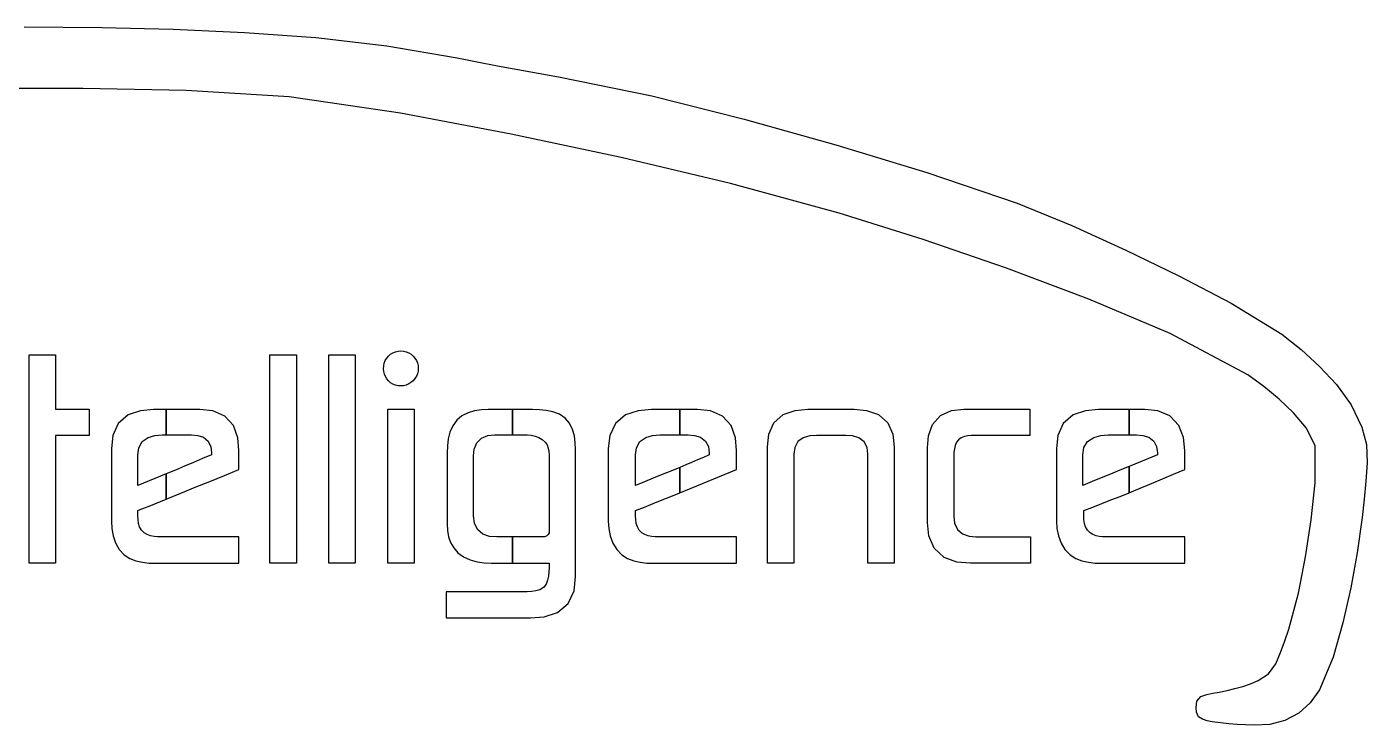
# Model space of a CAD drawing. Extents: x 2.5 to 33.5, y 2.5 to 11.2.
# Drawn here: x 22.26 to 33.5, y 2.5 to 8.36 of the extents above; entities that cross this region are included whole.
import ezdxf

# ---------------------------------------------------------------- set-up
doc = ezdxf.new("R2010")
doc.units = 0
doc.layers.get('0').update_dxf_attribs({"linetype": 'CONTINUOUS'})

msp = doc.modelspace()

# ---------------------------------------------------------------- linework, layer by layer
at = {"color": 7}
for points in [[(22.240737, 8.356981), (22.892154, 8.352369), (23.49073, 8.337374), (24.08887, 8.310179), (24.685998, 8.266206), (25.280906, 8.198765), (25.871072, 8.09827), (26.040389, 8.063969), (26.209922, 8.030728), (26.379646, 7.998492), (26.549597, 7.967482), (26.719968, 7.938854), (27.501766, 7.777831), (28.27581, 7.582227), (29.045037, 7.36843), (29.809219, 7.13726), (30.564532, 6.878795), (31.023142, 6.690723), (31.474785, 6.486431), (31.920771, 6.270047), (32.359953, 6.040199), (32.782645, 5.781886), (32.945273, 5.651536), (33.099046, 5.510869), (33.240655, 5.358013), (33.363823, 5.190054), (33.454592, 5.002943), (33.493158, 4.855168), (33.498969, 4.70257), (33.488039, 4.550048), (33.472475, 4.397912), (33.455533, 4.245922), (33.414863, 3.949318), (33.36145, 3.654736), (33.295259, 3.36277), (33.212886, 3.074978), (33.098298, 2.798899), (33.02218, 2.691917), (32.924976, 2.603821), (32.808915, 2.542763), (32.681583, 2.510997), (32.550421, 2.503951), (32.479942, 2.506548), (32.409535, 2.510676), (32.339224, 2.516153), (32.269051, 2.523185), (32.199205, 2.53289), (32.199203, 2.532891), (32.199203, 2.532891), (32.199203, 2.532891), (32.199203, 2.532891), (32.199203, 2.532891)], [(32.199203, 2.532891), (32.158723, 2.54105), (32.119253, 2.553051), (32.084837, 2.575259), (32.067404, 2.612111), (32.064152, 2.653217), (32.070094, 2.705311), (32.104194, 2.743593), (32.153696, 2.761179), (32.20519, 2.772148), (32.257083, 2.781074), (32.324287, 2.794188), (32.390781, 2.81053), (32.456571, 2.829517), (32.521464, 2.851354), (32.584707, 2.87754), (32.672129, 2.933179), (32.732127, 3.017533), (32.773545, 3.112932), (32.809087, 3.210714), (32.842696, 3.309181), (32.92306, 3.610278), (32.982989, 3.916211), (33.03005, 4.224387), (33.063224, 4.53435), (33.063046, 4.845421), (32.990145, 4.994116), (32.882469, 5.121266), (32.761263, 5.235737), (32.632239, 5.341361), (32.497794, 5.440011), (31.846719, 5.786355), (31.166879, 6.074131), (30.47625, 6.335063), (29.778219, 6.575533), (29.073724, 6.796335), (28.163242, 7.043043), (27.245425, 7.261067), (26.32292, 7.458349), (25.395957, 7.633466), (24.462677, 7.769999), (23.599342, 7.82206), (22.734506, 7.840545), (21.869465, 7.840421)], [(25.545464, 5.494307), (25.543737, 5.471383), (25.538343, 5.449038), (25.529248, 5.427926), (25.516819, 5.408583), (25.501676, 5.391275), (25.48437, 5.376133), (25.465031, 5.363705), (25.443919, 5.354609), (25.421573, 5.349214), (25.398644, 5.347487), (25.375955, 5.349078), (25.353769, 5.354065), (25.332675, 5.362542), (25.313187, 5.374258), (25.295613, 5.3887), (25.281171, 5.406273), (25.269454, 5.425765), (25.260978, 5.446861), (25.255991, 5.469046), (25.2544, 5.491731), (25.255934, 5.514913), (25.260793, 5.537629), (25.269175, 5.559293), (25.280935, 5.579329), (25.295613, 5.597338), (25.31263, 5.612875), (25.331961, 5.625404), (25.353191, 5.634347), (25.375653, 5.63951), (25.398644, 5.641126), (25.421639, 5.639509), (25.444095, 5.634348), (25.465328, 5.625404), (25.484658, 5.612875), (25.501676, 5.597338), (25.517213, 5.58032), (25.529743, 5.560989), (25.538686, 5.539759), (25.543848, 5.517297), (25.545464, 5.494307)], [(22.786758, 4.932785), (22.730606, 4.932785), (22.674455, 4.932785), (22.618303, 4.932785), (22.562154, 4.932785), (22.505998, 4.932785), (22.505998, 4.718481), (22.505998, 4.504177), (22.505998, 4.289868), (22.505998, 4.075567), (22.505998, 3.861259), (22.461694, 3.861259), (22.417388, 3.861259), (22.373086, 3.861259), (22.328785, 3.861259), (22.28448, 3.861259), (22.28448, 4.210534), (22.28448, 4.559808), (22.28448, 4.909085), (22.28448, 5.258365), (22.28448, 5.607641), (22.328783, 5.607641), (22.37309, 5.607641), (22.417392, 5.607641), (22.461692, 5.607641), (22.505998, 5.607641), (22.505998, 5.516459), (22.505998, 5.425277), (22.505998, 5.334095), (22.505998, 5.242909), (22.505998, 5.151727), (22.562149, 5.151727), (22.618301, 5.151727), (22.674452, 5.151727), (22.730602, 5.151727), (22.786758, 5.151727), (22.786758, 5.107939), (22.786758, 5.064148), (22.786758, 5.020361), (22.786758, 4.976575), (22.786758, 4.932785)], [(24.523361, 3.861259), (24.479057, 3.861259), (24.434751, 3.861259), (24.390449, 3.861259), (24.346148, 3.861259), (24.301843, 3.861259), (24.301843, 4.210534), (24.301843, 4.559808), (24.301843, 4.909085), (24.301843, 5.258365), (24.301843, 5.607641), (24.346147, 5.607641), (24.390453, 5.607641), (24.434755, 5.607641), (24.479056, 5.607641), (24.523361, 5.607641), (24.523361, 5.258367), (24.523361, 4.909093), (24.523361, 4.559816), (24.523361, 4.210536), (24.523361, 3.861259)], [(25.016382, 3.861259), (24.972079, 3.861259), (24.927772, 3.861259), (24.88347, 3.861259), (24.83917, 3.861259), (24.794865, 3.861259), (24.794865, 4.210534), (24.794865, 4.559808), (24.794865, 4.909085), (24.794865, 5.258365), (24.794865, 5.607641), (24.839168, 5.607641), (24.883474, 5.607641), (24.927776, 5.607641), (24.972077, 5.607641), (25.016382, 5.607641), (25.016382, 5.258367), (25.016382, 4.909093), (25.016382, 4.559816), (25.016382, 4.210536), (25.016382, 3.861259)], [(23.433264, 5.14868), (23.411847, 5.14868), (23.390846, 5.14868), (23.369891, 5.14868), (23.348714, 5.14868), (23.32743, 5.14868), (23.217702, 5.13942), (23.113496, 5.103971), (23.030934, 5.031979), (22.986508, 4.931884), (22.974653, 4.822361), (22.974653, 4.700676), (22.974653, 4.579231), (22.974653, 4.457565), (22.974653, 4.335974), (22.974653, 4.213819), (22.977664, 4.151758), (22.987941, 4.090085), (23.007448, 4.030951), (23.038024, 3.977035), (23.080486, 3.931597), (23.127142, 3.901124), (23.179234, 3.88099), (23.233674, 3.868958), (23.289193, 3.862825), (23.345069, 3.861041), (23.48439, 3.861041), (23.623793, 3.861041), (23.763007, 3.861041), (23.902461, 3.861041), (24.041805, 3.861041), (24.041805, 3.90513), (24.041805, 3.949358), (24.041805, 3.993386), (24.041805, 4.037364), (24.041805, 4.081528), (23.911303, 4.081528), (23.780722, 4.081528), (23.65032, 4.081528), (23.519692, 4.081528), (23.389167, 4.081528), (23.3596, 4.08262), (23.330487, 4.086026), (23.301718, 4.092161), (23.273532, 4.101934), (23.248055, 4.116805), (23.225777, 4.138941), (23.210117, 4.165801), (23.200807, 4.195656), (23.196349, 4.226655), (23.195139, 4.257916), (23.195139, 4.26684), (23.195139, 4.27559), (23.195139, 4.284322), (23.195139, 4.293329), (23.195139, 4.302014), (23.242755, 4.321413), (23.290521, 4.340873), (23.338071, 4.360245), (23.385567, 4.379596), (23.433264, 4.399028), (23.433264, 4.441353), (23.433264, 4.483812), (23.433264, 4.526079), (23.433264, 4.568297), (23.433264, 4.610694), (23.385648, 4.591295), (23.337882, 4.571835), (23.290331, 4.552462), (23.242835, 4.533112), (23.195139, 4.51368), (23.195139, 4.564823), (23.195139, 4.616128), (23.195139, 4.6672), (23.195139, 4.718215), (23.195139, 4.769444), (23.203149, 4.828864), (23.232088, 4.881342), (23.280372, 4.915926), (23.337971, 4.932582), (23.397986, 4.937014), (23.404788, 4.937014), (23.411802, 4.937014), (23.418862, 4.937014), (23.426181, 4.937014), (23.433264, 4.937014), (23.433264, 4.979339), (23.433264, 5.021798), (23.433264, 5.064065), (23.433264, 5.106284), (23.433264, 5.14868), (23.433264, 5.14868), (23.433264, 5.14868), (23.433264, 5.14868), (23.433264, 5.14868), (23.433264, 5.14868), (23.433264, 5.106355), (23.433264, 5.063896), (23.433264, 5.021629), (23.433264, 4.97941), (23.433264, 4.937014), (23.475589, 4.937014), (23.518048, 4.937014), (23.560315, 4.937014), (23.602534, 4.937014), (23.64493, 4.937014), (23.696582, 4.932823), (23.745425, 4.916989), (23.784893, 4.884448), (23.806662, 4.838146), (23.8125, 4.787083), (23.8125, 4.783682), (23.8125, 4.779883), (23.8125, 4.776194), (23.8125, 4.773024), (23.8125, 4.769444), (23.736667, 4.7377), (23.660595, 4.705856), (23.584867, 4.674156), (23.509224, 4.642492), (23.433264, 4.610694), (23.433264, 4.568369), (23.433264, 4.52591), (23.433264, 4.483643), (23.433264, 4.441424), (23.433264, 4.399028), (23.554949, 4.448407), (23.676706, 4.497816), (23.798298, 4.547157), (23.920099, 4.596584), (24.041805, 4.645972), (24.041805, 4.677716), (24.041805, 4.709234), (24.041805, 4.741271), (24.041805, 4.77293), (24.041805, 4.804722), (24.032331, 4.913078), (23.996151, 5.015307), (23.923412, 5.095191), (23.823534, 5.137524), (23.715486, 5.14868), (23.659052, 5.14868), (23.602441, 5.14868), (23.546084, 5.14868), (23.489793, 5.14868), (23.433264, 5.14868), (23.433264, 5.14868), (23.433264, 5.14868), (23.433264, 5.14868), (23.433264, 5.14868), (23.433264, 5.14868)], [(25.511979, 3.861259), (25.467676, 3.861259), (25.423369, 3.861259), (25.379067, 3.861259), (25.334766, 3.861259), (25.290461, 3.861259), (25.290461, 4.119351), (25.290461, 4.377443), (25.290461, 4.635541), (25.290461, 4.89363), (25.290461, 5.151727), (25.334765, 5.151727), (25.379071, 5.151727), (25.423373, 5.151727), (25.467674, 5.151727), (25.511979, 5.151727), (25.511979, 4.893635), (25.511979, 4.635543), (25.511979, 4.377445), (25.511979, 4.119356), (25.511979, 3.861259)], [(26.334861, 3.861041), (26.396585, 3.861041), (26.458504, 3.861041), (26.520144, 3.861041), (26.581713, 3.861041), (26.643542, 3.861041), (26.642932, 3.825104), (26.640881, 3.789294), (26.636831, 3.753416), (26.629732, 3.718022), (26.617083, 3.684653), (26.594359, 3.657667), (26.563668, 3.639407), (26.529453, 3.629119), (26.493829, 3.624233), (26.458333, 3.622916), (26.32254, 3.622916), (26.186666, 3.622916), (26.050977, 3.622916), (25.915053, 3.622916), (25.779236, 3.622916), (25.779236, 3.578828), (25.779236, 3.5346), (25.779236, 3.490571), (25.779236, 3.446594), (25.779236, 3.40243), (25.92032, 3.40243), (26.061488, 3.40243), (26.202464, 3.40243), (26.343683, 3.40243), (26.484792, 3.40243), (26.601367, 3.412191), (26.712292, 3.449161), (26.80152, 3.524277), (26.850699, 3.629925), (26.864028, 3.746389), (26.864028, 3.959778), (26.864028, 4.173295), (26.864028, 4.38652), (26.864028, 4.600114), (26.864028, 4.813541), (26.861682, 4.87107), (26.853807, 4.927689), (26.838484, 4.983092), (26.813269, 5.034695), (26.775833, 5.078125), (26.728132, 5.110244), (26.674183, 5.130315), (26.617603, 5.141672), (26.560218, 5.14715), (26.50243, 5.14868), (26.468923, 5.14868), (26.435653, 5.14868), (26.401837, 5.14868), (26.368419, 5.14868), (26.334861, 5.14868), (26.334861, 5.106355), (26.334861, 5.063896), (26.334861, 5.021629), (26.334861, 4.97941), (26.334861, 4.937014), (26.359551, 4.937014), (26.384065, 4.937014), (26.408579, 4.937014), (26.433383, 4.937014), (26.458333, 4.937014), (26.491551, 4.934603), (26.524216, 4.92705), (26.554865, 4.914422), (26.583155, 4.896903), (26.608264, 4.875278), (26.624536, 4.852447), (26.634446, 4.826328), (26.640019, 4.799028), (26.642773, 4.770927), (26.643542, 4.742986), (26.643542, 4.621301), (26.643542, 4.499856), (26.643542, 4.37819), (26.643542, 4.256599), (26.643542, 4.134444), (26.641453, 4.117445), (26.634727, 4.102331), (26.622721, 4.090331), (26.607248, 4.083517), (26.590625, 4.081528), (26.539482, 4.081528), (26.488177, 4.081528), (26.437105, 4.081528), (26.38609, 4.081528), (26.334861, 4.081528), (26.334861, 4.037439), (26.334861, 3.993211), (26.334861, 3.949183), (26.334861, 3.905205), (26.334861, 3.861041), (26.334861, 3.861041), (26.334861, 3.861041), (26.334861, 3.861041), (26.334861, 3.861041), (26.334861, 3.861041), (26.334861, 3.90513), (26.334861, 3.949358), (26.334861, 3.993386), (26.334861, 4.037364), (26.334861, 4.081528), (26.308408, 4.081528), (26.282142, 4.081528), (26.255878, 4.081528), (26.229302, 4.081528), (26.202569, 4.081528), (26.143058, 4.086683), (26.086325, 4.106047), (26.040917, 4.144553), (26.01555, 4.198377), (26.008542, 4.257916), (26.008542, 4.358439), (26.008542, 4.458763), (26.008542, 4.559269), (26.008542, 4.659714), (26.008542, 4.760625), (26.014302, 4.817397), (26.03554, 4.87018), (26.075595, 4.91016), (26.128165, 4.931258), (26.18493, 4.937014), (26.214911, 4.937014), (26.244678, 4.937014), (26.274935, 4.937014), (26.304836, 4.937014), (26.334861, 4.937014), (26.334861, 4.979339), (26.334861, 5.021798), (26.334861, 5.064065), (26.334861, 5.106284), (26.334861, 5.14868), (26.294299, 5.14868), (26.25361, 5.14868), (26.213104, 5.14868), (26.172644, 5.14868), (26.132014, 5.14868), (26.074711, 5.146335), (26.017672, 5.138261), (25.962591, 5.122673), (25.911383, 5.097342), (25.86743, 5.060486), (25.833979, 5.013139), (25.811205, 4.959448), (25.797304, 4.902796), (25.790151, 4.845073), (25.788055, 4.787083), (25.788055, 4.667162), (25.788055, 4.547476), (25.788055, 4.427574), (25.788055, 4.307745), (25.788055, 4.187361), (25.790681, 4.135424), (25.799725, 4.083666), (25.816519, 4.034547), (25.842132, 3.989159), (25.87625, 3.949236), (25.92513, 3.913878), (25.980304, 3.888757), (26.038567, 3.872574), (26.097983, 3.863781), (26.158472, 3.861041), (26.193743, 3.861041), (26.228764, 3.861041), (26.26436, 3.861041), (26.299537, 3.861041), (26.334861, 3.861041), (26.334861, 3.861041), (26.334861, 3.861041), (26.334861, 3.861041), (26.334861, 3.861041), (26.334861, 3.861041)], [(27.737153, 5.14868), (27.689537, 5.14868), (27.641771, 5.14868), (27.59422, 5.14868), (27.546724, 5.14868), (27.499028, 5.14868), (27.388043, 5.139313), (27.282734, 5.104183), (27.197701, 5.033156), (27.150366, 4.933045), (27.13743, 4.822361), (27.13743, 4.700676), (27.13743, 4.579231), (27.13743, 4.457565), (27.13743, 4.335974), (27.13743, 4.213819), (27.141218, 4.151083), (27.15345, 4.089615), (27.175589, 4.03067), (27.208598, 3.976916), (27.252083, 3.931597), (27.298739, 3.901124), (27.350831, 3.88099), (27.405271, 3.868958), (27.46079, 3.862825), (27.516667, 3.861041), (27.655987, 3.861041), (27.79539, 3.861041), (27.934604, 3.861041), (28.074058, 3.861041), (28.213403, 3.861041), (28.213403, 3.90513), (28.213403, 3.949358), (28.213403, 3.993386), (28.213403, 4.037364), (28.213403, 4.081528), (28.0829, 4.081528), (27.95232, 4.081528), (27.821917, 4.081528), (27.691289, 4.081528), (27.560764, 4.081528), (27.531197, 4.08262), (27.502085, 4.086026), (27.473316, 4.092161), (27.445129, 4.101934), (27.419653, 4.116805), (27.397374, 4.138941), (27.381714, 4.165801), (27.372404, 4.195656), (27.367946, 4.226655), (27.366736, 4.257916), (27.366736, 4.26684), (27.366736, 4.27559), (27.366736, 4.284322), (27.366736, 4.293329), (27.366736, 4.302014), (27.440805, 4.331994), (27.515108, 4.362069), (27.589075, 4.392008), (27.662958, 4.421913), (27.737153, 4.451944), (27.737153, 4.494269), (27.737153, 4.536728), (27.737153, 4.578995), (27.737153, 4.621214), (27.737153, 4.663611), (27.663084, 4.633631), (27.58878, 4.603555), (27.514813, 4.573616), (27.44093, 4.543711), (27.366736, 4.51368), (27.366736, 4.564823), (27.366736, 4.616128), (27.366736, 4.6672), (27.366736, 4.718215), (27.366736, 4.769444), (27.374746, 4.828864), (27.403685, 4.881342), (27.451969, 4.915926), (27.509568, 4.932582), (27.569583, 4.937014), (27.603091, 4.937014), (27.63636, 4.937014), (27.670177, 4.937014), (27.703595, 4.937014), (27.737153, 4.937014), (27.737153, 4.979339), (27.737153, 5.021798), (27.737153, 5.064065), (27.737153, 5.106284), (27.737153, 5.14868), (27.737153, 5.14868), (27.737153, 5.14868), (27.737153, 5.14868), (27.737153, 5.14868), (27.737153, 5.14868), (27.737153, 5.106355), (27.737153, 5.063896), (27.737153, 5.021629), (27.737153, 4.97941), (27.737153, 4.937014), (27.751431, 4.937014), (27.765431, 4.937014), (27.779401, 4.937014), (27.793813, 4.937014), (27.807708, 4.937014), (27.860554, 4.932722), (27.91074, 4.917003), (27.952407, 4.885347), (27.977112, 4.839101), (27.984097, 4.787083), (27.984097, 4.783682), (27.984097, 4.779883), (27.984097, 4.776194), (27.984097, 4.773024), (27.984097, 4.769444), (27.934718, 4.748282), (27.885182, 4.727052), (27.835871, 4.705919), (27.786615, 4.684809), (27.737153, 4.663611), (27.737153, 4.621286), (27.737153, 4.578827), (27.737153, 4.53656), (27.737153, 4.494341), (27.737153, 4.451944), (27.832384, 4.490742), (27.927428, 4.529464), (28.022645, 4.568256), (28.117803, 4.607024), (28.213403, 4.645972), (28.213403, 4.677716), (28.213403, 4.709234), (28.213403, 4.741271), (28.213403, 4.77293), (28.213403, 4.804722), (28.203928, 4.913078), (28.167748, 5.015307), (28.095009, 5.095191), (27.995131, 5.137524), (27.887083, 5.14868), (27.857103, 5.14868), (27.827335, 5.14868), (27.797078, 5.14868), (27.767178, 5.14868), (27.737153, 5.14868), (27.737153, 5.14868), (27.737153, 5.14868), (27.737153, 5.14868), (27.737153, 5.14868), (27.737153, 5.14868)], [(29.533625, 3.861259), (29.489837, 3.861259), (29.446045, 3.861259), (29.402258, 3.861259), (29.358473, 3.861259), (29.314683, 3.861259), (29.314683, 4.044139), (29.314683, 4.227018), (29.314683, 4.409896), (29.314683, 4.592776), (29.314683, 4.775663), (29.307698, 4.830728), (29.282148, 4.879716), (29.2379, 4.912809), (29.18469, 4.928621), (29.129226, 4.932785), (29.079771, 4.932785), (29.030313, 4.932785), (28.980859, 4.932785), (28.931408, 4.932785), (28.881951, 4.932785), (28.826044, 4.928675), (28.772322, 4.913065), (28.727346, 4.880226), (28.701115, 4.831125), (28.693919, 4.775663), (28.693919, 4.592783), (28.693919, 4.409903), (28.693919, 4.227025), (28.693919, 4.044145), (28.693919, 3.861259), (28.649615, 3.861259), (28.605309, 3.861259), (28.561006, 3.861259), (28.516706, 3.861259), (28.472401, 3.861259), (28.472401, 4.056502), (28.472401, 4.251746), (28.472401, 4.446987), (28.472401, 4.642231), (28.472401, 4.837481), (28.48381, 4.942425), (28.526374, 5.038576), (28.605044, 5.108001), (28.704572, 5.142591), (28.809829, 5.151727), (28.887617, 5.151727), (28.965405, 5.151727), (29.043193, 5.151727), (29.120985, 5.151727), (29.198772, 5.151727), (29.303596, 5.142519), (29.402575, 5.107675), (29.480464, 5.038009), (29.522398, 4.942021), (29.533625, 4.837481), (29.533625, 4.642238), (29.533625, 4.446995), (29.533625, 4.251753), (29.533625, 4.056509), (29.533625, 3.861259)], [(30.676006, 3.861259), (30.575551, 3.861259), (30.475096, 3.861259), (30.374642, 3.861259), (30.274182, 3.861259), (30.173728, 3.861259), (30.060202, 3.871422), (29.953247, 3.909854), (29.869683, 3.986214), (29.825047, 4.090554), (29.813118, 4.203838), (29.813118, 4.328506), (29.813118, 4.453173), (29.813118, 4.577839), (29.813118, 4.702512), (29.813118, 4.827178), (29.822004, 4.928678), (29.855639, 5.024556), (29.922956, 5.100096), (30.015842, 5.140821), (30.11706, 5.151727), (30.227818, 5.151727), (30.338577, 5.151727), (30.449334, 5.151727), (30.560097, 5.151727), (30.670854, 5.151727), (30.670854, 5.107939), (30.670854, 5.064148), (30.670854, 5.020361), (30.670854, 4.976575), (30.670854, 4.932785), (30.578642, 4.932785), (30.486429, 4.932785), (30.394217, 4.932785), (30.302001, 4.932785), (30.209789, 4.932785), (30.18095, 4.931924), (30.152256, 4.928951), (30.124027, 4.923038), (30.097062, 4.912887), (30.073272, 4.896725), (30.056132, 4.874574), (30.045171, 4.848738), (30.038771, 4.821383), (30.035562, 4.793462), (30.034635, 4.76536), (30.034635, 4.663359), (30.034635, 4.561359), (30.034635, 4.459359), (30.034635, 4.357354), (30.034635, 4.255354), (30.040911, 4.197699), (30.064323, 4.144884), (30.107574, 4.10677), (30.162262, 4.08779), (30.220092, 4.082777), (30.311274, 4.082777), (30.402456, 4.082777), (30.493638, 4.082777), (30.584824, 4.082777), (30.676006, 4.082777), (30.676006, 4.038473), (30.676006, 3.994166), (30.676006, 3.949864), (30.676006, 3.905564), (30.676006, 3.861259)], [(31.503055, 5.14868), (31.451912, 5.14868), (31.400608, 5.14868), (31.349535, 5.14868), (31.298521, 5.14868), (31.247291, 5.14868), (31.137564, 5.13942), (31.033357, 5.103971), (30.950795, 5.031979), (30.906369, 4.931884), (30.894514, 4.822361), (30.894514, 4.700676), (30.894514, 4.579231), (30.894514, 4.457565), (30.894514, 4.335974), (30.894514, 4.213819), (30.898301, 4.151083), (30.910534, 4.089615), (30.932672, 4.03067), (30.965682, 3.976916), (31.009166, 3.931597), (31.055822, 3.901124), (31.107915, 3.88099), (31.162354, 3.868958), (31.217873, 3.862825), (31.27375, 3.861041), (31.41307, 3.861041), (31.552473, 3.861041), (31.691687, 3.861041), (31.831141, 3.861041), (31.970486, 3.861041), (31.970486, 3.90513), (31.970486, 3.949358), (31.970486, 3.993386), (31.970486, 4.037364), (31.970486, 4.081528), (31.83822, 4.081528), (31.705875, 4.081528), (31.57371, 4.081528), (31.441317, 4.081528), (31.309028, 4.081528), (31.281408, 4.082518), (31.253547, 4.085864), (31.226137, 4.092192), (31.200263, 4.102147), (31.176736, 4.116805), (31.154458, 4.138941), (31.138798, 4.165801), (31.129488, 4.195656), (31.125029, 4.226655), (31.123819, 4.257916), (31.123819, 4.26684), (31.123819, 4.27559), (31.123819, 4.284322), (31.123819, 4.293329), (31.123819, 4.302014), (31.199652, 4.331994), (31.275724, 4.362069), (31.351453, 4.392008), (31.427095, 4.421913), (31.503055, 4.451944), (31.503055, 4.496033), (31.503055, 4.540261), (31.503055, 4.584289), (31.503055, 4.628267), (31.503055, 4.67243), (31.425459, 4.640686), (31.347618, 4.608842), (31.270128, 4.577142), (31.192727, 4.545478), (31.115, 4.51368), (31.115, 4.564823), (31.115, 4.616128), (31.115, 4.6672), (31.115, 4.718215), (31.115, 4.769444), (31.124271, 4.829903), (31.155928, 4.881879), (31.206414, 4.915865), (31.265483, 4.932493), (31.326666, 4.937014), (31.361937, 4.937014), (31.396958, 4.937014), (31.432554, 4.937014), (31.467731, 4.937014), (31.503055, 4.937014), (31.503055, 4.979339), (31.503055, 5.021798), (31.503055, 5.064065), (31.503055, 5.106284), (31.503055, 5.14868), (31.503055, 5.14868), (31.503055, 5.14868), (31.503055, 5.14868), (31.503055, 5.14868), (31.503055, 5.14868), (31.503055, 5.106355), (31.503055, 5.063896), (31.503055, 5.021629), (31.503055, 4.97941), (31.503055, 4.937014), (31.515549, 4.937014), (31.527799, 4.937014), (31.540023, 4.937014), (31.552633, 4.937014), (31.564791, 4.937014), (31.617637, 4.932722), (31.667823, 4.917003), (31.70949, 4.885347), (31.734195, 4.839101), (31.74118, 4.787083), (31.74118, 4.783682), (31.74118, 4.779883), (31.74118, 4.776194), (31.74118, 4.773024), (31.74118, 4.769444), (31.693565, 4.750045), (31.645798, 4.730585), (31.598248, 4.711212), (31.550752, 4.691862), (31.503055, 4.67243), (31.503055, 4.628342), (31.503055, 4.584114), (31.503055, 4.540085), (31.503055, 4.496107), (31.503055, 4.451944), (31.596523, 4.490742), (31.689808, 4.529464), (31.783261, 4.568256), (31.876657, 4.607024), (31.970486, 4.645972), (31.970486, 4.677716), (31.970486, 4.709234), (31.970486, 4.741271), (31.970486, 4.77293), (31.970486, 4.804722), (31.960088, 4.914192), (31.921231, 5.016626), (31.845768, 5.095556), (31.744657, 5.13741), (31.635347, 5.14868), (31.608894, 5.14868), (31.582628, 5.14868), (31.556364, 5.14868), (31.529788, 5.14868), (31.503055, 5.14868), (31.503055, 5.14868), (31.503055, 5.14868), (31.503055, 5.14868), (31.503055, 5.14868), (31.503055, 5.14868)]]:
    msp.add_lwpolyline(points, dxfattribs=at)

doc.saveas('drawing.dxf')
